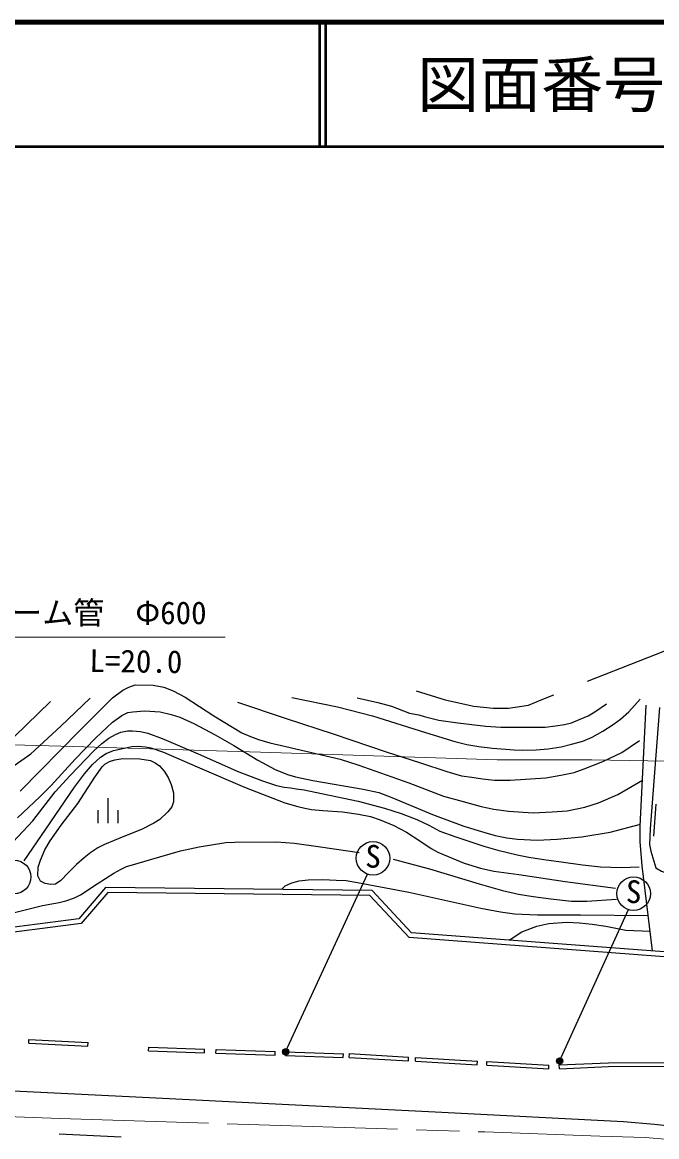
# Model space of a CAD drawing. Units: millimetres at full size, sheet at 1:1000; details may follow other scales. Extents: x 40000 to 680000, y 20000 to 380000.
# Drawn here: x 484806 to 535936, y 290210 to 380000 of the extents above; entities that cross this region are included whole.
import ezdxf
from ezdxf.enums import TextEntityAlignment as Align

# ---------------------------------------------------------------- set-up
doc = ezdxf.new("R2010")
doc.units = ezdxf.units.MM
doc.header["$LTSCALE"] = 1000
doc.linetypes.add('CHAIN', pattern=[18.5, 12, -1.5, 3.5, -1.5])
for name, color, linetype, lineweight in [('M-BGD', 7, 'Continuous', 25), ('M-BGD-EXST', 7, 'Continuous', 25), ('M-BMK', 2, 'CHAIN', 13), ('M-BMK-SRVR', 3, 'Continuous', 25), ('M-STR-HTXT', 7, 'Continuous', 13), ('M-STR-STRC', 7, 'Continuous', 25), ('M-TTL', 2, 'Continuous', 140), ('M-TTL-LINE', 7, 'Continuous', 50)]:
    doc.layers.add(name, color=color, linetype=linetype, lineweight=lineweight)
doc.layers.add('M-TTL-TXT', color=7, linetype='Continuous')
doc.styles.add('ＭＳ ゴシック', font='')
doc.styles.get('ＭＳ ゴシック').set_extended_font_data('MS Gothic')

msp = doc.modelspace()

# ---------------------------------------------------------------- hatches: boundary and pattern name
at = {"layer": 'M-BGD-EXST'}
for points in [[(506279, 297049, 1), (505779, 297049, 1)], [(528358, 296306, 1), (527858, 296306, 1)]]:
    msp.add_hatch(color=256, dxfattribs=at).paths.add_polyline_path(points)

# ---------------------------------------------------------------- linework, layer by layer
at = {"layer": 'M-BGD'}
for p, q in [((491726, 315484), (491726, 317476)), ((535691, 314426), (535880, 317000)), ((490926, 315484), (490926, 316529)), ((492526, 315484), (492526, 316529))]:
    msp.add_line(p, q, dxfattribs=at)
for points in [[(484626, 318057), (489448, 322935), (492085, 325560), (492896, 326177), (493387, 326428), (493912, 326610), (495345, 326588), (496201, 326417), (496967, 326131), (497937, 325618), (500248, 324109), (502509, 322739), (503194, 322465), (503856, 322214), (504747, 321951), (506043, 321640), (510428, 320636), (511849, 320177), (515955, 318724), (518753, 317651), (520341, 317218), (521779, 316818), (522819, 316601), (523995, 316430), (525987, 316315), (527517, 316383), (528728, 316475), (530135, 316750), (531243, 317104), (532807, 317778), (534794, 318928)], [(516554, 326144), (518879, 325396), (521205, 324891), (522742, 324729), (523996, 324729), (525614, 324972), (526625, 325396), (527637, 325821)], [(481433, 318231), (485487, 321051), (487916, 323296), (490286, 325555)], [(484169, 322443), (487069, 325287)], [(502161, 325219), (506083, 323910), (509858, 322682), (514142, 321218), (516905, 320332), (519013, 319634), (520208, 319295), (521024, 319168), (521899, 319042), (522851, 318926), (524133, 318926), (526994, 319120), (528215, 319327), (529277, 319559), (530095, 319852), (531606, 320444), (533134, 321157), (534560, 322128)], [(506532, 325607), (510211, 324835), (513028, 324121), (517315, 322768), (519671, 322064), (520625, 321812), (521589, 321648), (522691, 321509), (524440, 321379), (525134, 321344), (526227, 321387), (527199, 321457), (528232, 321622), (529064, 321830), (529993, 322081), (530724, 322414), (531601, 322882), (532425, 323411), (533015, 323845), (533683, 324434), (534594, 325458)], [(511794, 325565), (513470, 325203), (514550, 324898), (516005, 324347), (516756, 324195), (517190, 324066), (518370, 323769), (519907, 323546), (522160, 323288), (523368, 323218), (525638, 323195), (526941, 323219), (527778, 323324), (528513, 323427), (529062, 323559), (529765, 323839), (530403, 324128), (530947, 324443), (531890, 325080)], [(484426, 315900), (486211, 317601), (487124, 318500), (489060, 320616), (490719, 322321), (492068, 323616), (492840, 324153), (493314, 324378), (493713, 324454), (494655, 324522), (495920, 324431), (496794, 324235), (497497, 324002), (498635, 323512), (500344, 322579), (501851, 321728), (503790, 320547), (505196, 319799), (506181, 319393), (506825, 319194), (508235, 318910), (512274, 318208), (513552, 317933), (514593, 317536), (517863, 316166), (520398, 315226), (522082, 314714), (522927, 314488), (523844, 314297), (524724, 314190), (526299, 314107), (527918, 314191), (529905, 314369), (532192, 314751), (534617, 315380)], [(535590, 305182), (534771, 312042), (534596, 314005), (534609, 315218), (535095, 324974)], [(536160, 324782), (535408, 315024), (535350, 313759), (535466, 313221), (535859, 311883), (536324, 311592), (537430, 311214), (541113, 310000), (541759, 309613), (544269, 308674), (546968, 308510), (551739, 308157), (552748, 308098), (553628, 308133), (554262, 308239), (555177, 308426), (556104, 308743), (557729, 309495), (558844, 310211), (560040, 311055), (561343, 312157), (564267, 315048), (565230, 316870), (566462, 319579)], [(484082, 313970), (485661, 315653), (487464, 317985), (488677, 319303), (490573, 321290), (491212, 321895), (491789, 322316), (492329, 322607), (492755, 322793), (493273, 322906), (493698, 322923), (494340, 322868), (494934, 322721), (496080, 322283), (496772, 322005), (499159, 320976), (502125, 319654), (504159, 318893), (505298, 318498), (505901, 318384), (506417, 318310), (506873, 318237), (507513, 318149), (508418, 317981), (511869, 317245), (513997, 316673), (515331, 316238), (516601, 315763), (517566, 315311), (518470, 314839), (519658, 314394), (520562, 314090), (522015, 313610), (523135, 313293), (524690, 312928), (525634, 312740), (526851, 312537), (528227, 312355), (529957, 312119), (531414, 311950), (533076, 311909), (534527, 311950)], [(484951, 312440), (486693, 314982), (489002, 318381), (489812, 319452), (490458, 320203), (491103, 320796), (491556, 321074), (492166, 321318), (493641, 321645), (494146, 321666), (494736, 321617), (495168, 321537), (496196, 321180), (498909, 320018), (502714, 318381), (505975, 317118), (507012, 316812), (507570, 316668), (508120, 316578), (509017, 316504), (510612, 316378), (511901, 316198), (512856, 316000), (513655, 315754), (514754, 315276), (515764, 314745), (516926, 314006), (517746, 313421), (518287, 313141), (518819, 312916), (520428, 312237), (521726, 311858), (522817, 311615), (524827, 311327), (528568, 310776), (532617, 310234)], [(484058, 308238), (486445, 308835), (487772, 309068), (488315, 309213), (489002, 309448), (489500, 309710), (490832, 310571), (492189, 311457), (492779, 311775), (493195, 311983), (493684, 312128), (495059, 312526), (497569, 313233), (499062, 313559), (501197, 313902), (501948, 313929), (505293, 313957), (506731, 313848), (508839, 313559), (511958, 313106)], [(514692, 312583), (517632, 311800), (521627, 310571), (523509, 310036), (524785, 309756), (525987, 309561), (527401, 309382), (529080, 309185), (530298, 309175), (532691, 309343)], [(505707, 310119), (505992, 310413), (506523, 310668), (507114, 310825), (507847, 310914), (509037, 310929), (510109, 310884), (510917, 310847), (511815, 310697), (515952, 309905), (521756, 308619), (523338, 308316), (524474, 308156), (526318, 308086), (529788, 308086), (535251, 308022)], [(559274, 300906), (557188, 301758), (553155, 303014), (550185, 303646), (547123, 304167), (544026, 304476), (541529, 304735), (516164, 306646), (512994, 310038), (491514, 310278), (489354, 307763), (464359, 304550)], [(559083, 300552), (557053, 301382), (553054, 302626), (550110, 303253), (547070, 303770), (543986, 304078), (541493, 304336), (515978, 306259), (512818, 309640), (491696, 309876), (489558, 307386), (464359, 304146)], [(524044, 306052), (525055, 306729), (526287, 307170), (527234, 307382), (528654, 307488), (529722, 307447), (530725, 307332), (531834, 307160), (533457, 306863), (535402, 306762)]]:
    msp.add_lwpolyline(points, dxfattribs=at)
msp.add_lwpolyline([(486050, 311233), (486090, 311925), (486270, 312482), (486631, 313329), (487047, 314044), (487948, 315315), (489278, 317052), (490664, 319170), (491239, 320020), (491454, 320231), (491826, 320434), (492254, 320575), (492907, 320682), (494269, 320659), (495128, 320523), (495511, 320343), (495855, 320089), (496238, 319673), (496553, 319155), (496795, 318587), (496980, 317925), (496988, 317179), (496869, 316782), (496544, 316386), (495884, 315781), (495408, 315472), (494416, 314964), (492996, 314385), (491430, 313755), (490882, 313477), (490335, 313104), (489795, 312684), (489166, 312151), (488508, 311477), (487913, 310850), (487484, 310557), (487103, 310525), (486659, 310604), (486286, 310811)], close=True, dxfattribs=at)
at = {"layer": 'M-BGD-EXST'}
for p, q in [((506029, 297049), (512633, 311367)), ((528108, 296306), (533668, 308506))]:
    msp.add_line(p, q, dxfattribs=at)
for centre, radius in [((513074, 312643), 1350), ((484151, 311141), 1350), ((534073, 309794), 1350), ((506029, 297049), 250), ((528108, 296306), 250)]:
    msp.add_circle(centre, radius, dxfattribs=at)
at = {"layer": 'M-BMK'}
msp.add_lwpolyline([(278073, 298180), (305127, 297464), (321752, 296989), (358431, 295981), (384412, 294983), (406102, 294479), (433013, 293649), (463613, 292630), (487829, 291676), (503050, 291202), (522076, 290596), (531353, 290265), (535013, 290138), (539969, 289757), (546446, 288997), (555484, 287649), (562013, 286476), (564108, 286031), (566453, 285365)], dxfattribs=at)
at = {"layer": 'M-BMK-SRVR'}
msp.add_line((530370, 326903), (561076, 339072), dxfattribs=at)
at = {"layer": 'M-STR-HTXT'}
for points in [[(463904, 305430), (478637, 330456), (501165, 330456)], [(255647, 326633), (260562, 326610), (271106, 326400), (278863, 326169), (306243, 325443), (322854, 325236), (359423, 324568), (385416, 324151), (406896, 323726), (433995, 322963), (464631, 322312), (488886, 321657), (503993, 321187), (523089, 320579), (530711, 320570), (536731, 320465), (542862, 320269), (550500, 319570), (560386, 318197), (566431, 317243)]]:
    msp.add_lwpolyline(points, dxfattribs=at)
at = {"layer": 'M-STR-STRC'}
for p, q in [((485324, 297739), (485338, 298039)), ((485324, 297739), (490090, 297508)), ((485338, 298039), (490105, 297808)), ((490090, 297508), (490105, 297808)), ((494982, 297123), (494992, 297423)), ((494992, 297423), (499503, 297270)), ((499493, 296970), (499503, 297270)), ((500412, 296939), (500422, 297239)), ((500422, 297239), (505189, 297077)), ((494982, 297123), (499493, 296970)), ((500412, 296939), (505179, 296778)), ((505179, 296778), (505189, 297077)), ((506019, 296749), (506029, 297049)), ((506019, 296749), (510671, 296592)), ((506029, 297049), (510681, 296891)), ((510671, 296592), (510681, 296891)), ((511159, 296603), (511176, 296903)), ((511159, 296603), (515919, 296329)), ((511176, 296903), (515937, 296629)), ((515919, 296329), (515937, 296629)), ((516484, 296297), (516501, 296596)), ((516501, 296596), (521480, 296309)), ((521463, 296010), (521480, 296309)), ((516484, 296297), (521463, 296010)), ((522239, 295965), (522257, 296265)), ((522239, 295965), (527231, 295678)), ((522257, 296265), (527248, 295977)), ((527231, 295678), (527248, 295977)), ((528089, 295691), (528077, 295991)), ((487769, 290454), (492763, 290211))]:
    msp.add_line(p, q, dxfattribs=at)
for points in [[(269030, 298797), (296551, 298653), (335203, 297973), (376889, 296837), (412604, 295955), (456729, 294849), (472581, 294462), (493965, 293422), (518622, 292183), (533250, 291442), (535769, 291231), (541394, 290593), (552750, 289005), (559136, 287890), (562279, 287172), (565859, 286196), (566617, 286001)], [(528077, 295991), (532042, 296154), (540665, 296194), (549120, 296036), (556876, 294955), (563948, 293739), (568213, 292188)], [(528089, 295691), (532049, 295854), (540663, 295894), (549097, 295737), (556830, 294658), (563871, 293447), (568138, 291897)]]:
    msp.add_lwpolyline(points, dxfattribs=at)
at = {"layer": 'M-TTL'}
msp.add_line((680000, 380000), (40000, 380000), dxfattribs=at)
at = {"layer": 'M-TTL-LINE'}
for p, q in [((508747, 380000), (508747, 370000)), ((509247, 380000), (509247, 370000)), ((40000, 370000), (680000, 370000))]:
    msp.add_line(p, q, dxfattribs=at)

# ---------------------------------------------------------------- texts
at = {"layer": 'M-BGD-EXST', "style": 'ＭＳ ゴシック'}
for p in [(512419, 311350), (533418, 308501)]:
    msp.add_text('S', height=1833, rotation=358.508, dxfattribs=at).set_placement(p, align=Align.BOTTOM_LEFT)
at = {"layer": 'M-STR-HTXT', "style": 'ＭＳ ゴシック'}
msp.add_text('ヒューム管\u3000Φ600', height=1833, dxfattribs=at).set_placement((478915, 330956), align=Align.BOTTOM_LEFT)
msp.add_text('L=20.0', height=1833, rotation=359.226, dxfattribs=at).set_placement((490204, 327112), align=Align.BOTTOM_LEFT)
at = {"layer": 'M-TTL-TXT', "style": 'ＭＳ ゴシック'}
msp.add_text('図面番号', height=3666, dxfattribs=at).set_placement((526622, 375000), align=Align.MIDDLE_CENTER)

doc.saveas('drawing.dxf')
